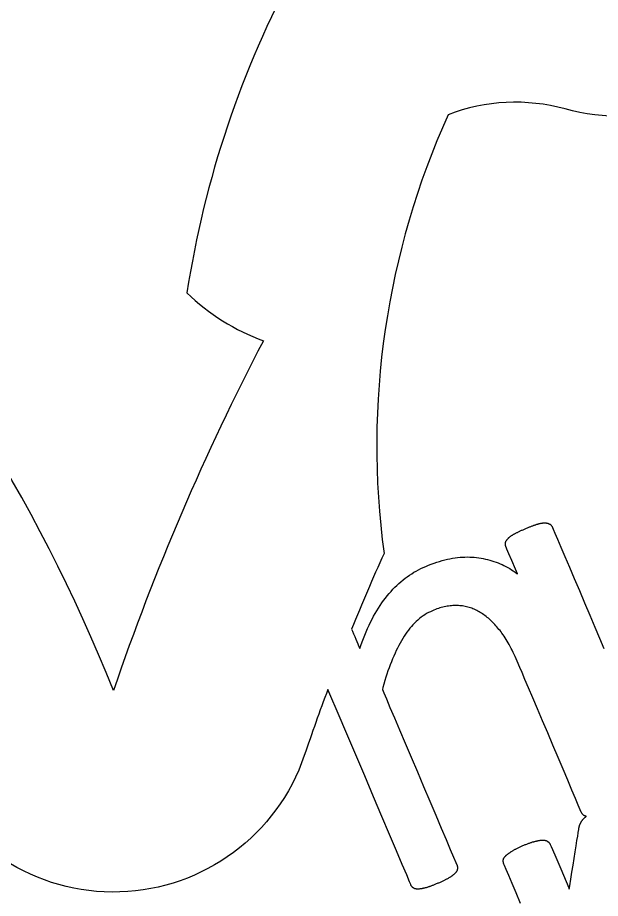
# Model space of a CAD drawing. Header units: millimetres. Extents: x 47 to 159, y 49 to 299.
# Drawn here: x 96.38 to 107.23, y 189.82 to 206.21 of the extents above; entities that cross this region are included whole.
import ezdxf

# ---------------------------------------------------------------- set-up
doc = ezdxf.new("R2010")
doc.units = ezdxf.units.MM

# ---------------------------------------------------------------- blocks, each defined once
blk = doc.blocks.new('angel 01')
for points in [[(-21.106, 158.315, 0.085637), (-23.128, 152.29, 0.107046), (-21.706, 151.398, 0.038347), (-24.494, 144.891, 0.092619), (-30.655, 154.6, 0.057996), (-45.432, 165.238, -0.112362)], [(-11.826, 161.166, -0.667121), (-16.091, 155.71, 0.161011), (-18.268, 155.602, 0.140732), (-19.461, 147.443, 0.009029), (-20.066, 146.033), (-20.05, 145.997), (-20.028, 145.945), (-20.007, 145.894), (-19.986, 145.845), (-19.967, 145.8), (-19.95, 145.759), (-19.935, 145.725), (-19.924, 145.699), (-19.916, 145.681), (-19.913, 145.673), (-19.894, 145.727), (-19.87, 145.794), (-19.845, 145.859), (-19.82, 145.922), (-19.794, 145.984), (-19.767, 146.045), (-19.74, 146.104), (-19.712, 146.161), (-19.684, 146.217), (-19.655, 146.272), (-19.625, 146.325), (-19.595, 146.376), (-19.564, 146.426), (-19.532, 146.475), (-19.5, 146.522), (-19.468, 146.567), (-19.434, 146.611), (-19.4, 146.654), (-19.366, 146.695), (-19.331, 146.735), (-19.295, 146.774), (-19.258, 146.811), (-19.222, 146.847), (-19.184, 146.882), (-19.146, 146.915), (-19.107, 146.948), (-19.068, 146.979), (-19.028, 147.008), (-18.987, 147.037), (-18.946, 147.064), (-18.904, 147.09), (-18.862, 147.114), (-18.819, 147.138), (-18.776, 147.16), (-18.731, 147.181), (-18.686, 147.201), (-18.633, 147.222), (-18.582, 147.242), (-18.531, 147.261), (-18.48, 147.278), (-18.43, 147.294), (-18.38, 147.308), (-18.331, 147.321), (-18.282, 147.333), (-18.234, 147.343), (-18.187, 147.352), (-18.14, 147.359), (-18.093, 147.365), (-18.047, 147.37), (-18.001, 147.373), (-17.956, 147.375), (-17.912, 147.376), (-17.867, 147.375), (-17.824, 147.373), (-17.781, 147.369), (-17.738, 147.365), (-17.696, 147.359), (-17.655, 147.353), (-17.614, 147.345), (-17.573, 147.337), (-17.533, 147.328), (-17.493, 147.317), (-17.454, 147.306), (-17.415, 147.294), (-17.377, 147.28), (-17.339, 147.266), (-17.302, 147.251), (-17.265, 147.234), (-17.229, 147.217), (-17.193, 147.199), (-17.158, 147.179), (-17.123, 147.159), (-17.089, 147.138), (-17.055, 147.116), (-17.021, 147.093), (-16.989, 147.069), (-16.979, 147.061), (-17.016, 147.149), (-17.083, 147.308), (-17.136, 147.433), (-17.173, 147.518), (-17.189, 147.557), (-17.191, 147.563), (-17.193, 147.567), (-17.195, 147.572), (-17.196, 147.576), (-17.198, 147.581), (-17.199, 147.585), (-17.2, 147.59), (-17.201, 147.594), (-17.202, 147.599), (-17.202, 147.603), (-17.203, 147.607), (-17.203, 147.612), (-17.203, 147.616), (-17.203, 147.62), (-17.203, 147.624), (-17.203, 147.628), (-17.202, 147.632), (-17.202, 147.637), (-17.201, 147.641), (-17.2, 147.645), (-17.199, 147.649), (-17.197, 147.653), (-17.196, 147.658), (-17.194, 147.662), (-17.192, 147.667), (-17.189, 147.671), (-17.187, 147.676), (-17.184, 147.68), (-17.181, 147.685), (-17.177, 147.69), (-17.174, 147.695), (-17.17, 147.699), (-17.166, 147.704), (-17.162, 147.709), (-17.158, 147.714), (-17.153, 147.719), (-17.148, 147.724), (-17.143, 147.73), (-17.138, 147.735), (-17.132, 147.74), (-17.126, 147.745), (-17.12, 147.75), (-17.114, 147.755), (-17.108, 147.76), (-17.101, 147.765), (-17.094, 147.77), (-17.087, 147.775), (-17.079, 147.78), (-17.071, 147.784), (-17.063, 147.789), (-17.055, 147.794), (-17.047, 147.799), (-17.038, 147.804), (-17.029, 147.809), (-17.02, 147.814), (-17.011, 147.819), (-17.001, 147.824), (-16.991, 147.829), (-16.98, 147.834), (-16.97, 147.839), (-16.959, 147.844), (-16.948, 147.85), (-16.936, 147.855), (-16.925, 147.86), (-16.913, 147.866), (-16.9, 147.872), (-16.888, 147.877), (-16.875, 147.883), (-16.862, 147.889), (-16.848, 147.894), (-16.835, 147.9), (-16.821, 147.906), (-16.807, 147.912), (-16.793, 147.918), (-16.78, 147.923), (-16.767, 147.928), (-16.754, 147.934), (-16.742, 147.939), (-16.729, 147.943), (-16.717, 147.948), (-16.705, 147.953), (-16.694, 147.957), (-16.682, 147.961), (-16.671, 147.965), (-16.66, 147.969), (-16.65, 147.973), (-16.639, 147.976), (-16.629, 147.98), (-16.619, 147.983), (-16.609, 147.986), (-16.6, 147.989), (-16.591, 147.992), (-16.581, 147.994), (-16.572, 147.997), (-16.564, 147.999), (-16.555, 148.001), (-16.546, 148.002), (-16.538, 148.004), (-16.53, 148.005), (-16.522, 148.006), (-16.514, 148.007), (-16.507, 148.008), (-16.499, 148.009), (-16.492, 148.009), (-16.485, 148.01), (-16.478, 148.01), (-16.471, 148.009), (-16.464, 148.009), (-16.458, 148.009), (-16.451, 148.008), (-16.445, 148.008), (-16.439, 148.007), (-16.434, 148.006), (-16.428, 148.005), (-16.423, 148.004), (-16.417, 148.003), (-16.412, 148.002), (-16.407, 148), (-16.402, 147.999), (-16.398, 147.997), (-16.393, 147.995), (-16.389, 147.993), (-16.385, 147.991), (-16.381, 147.989), (-16.377, 147.987), (-16.373, 147.985), (-16.37, 147.983), (-16.366, 147.98), (-16.363, 147.977), (-16.36, 147.974), (-16.357, 147.972), (-16.354, 147.968), (-16.351, 147.965), (-16.348, 147.962), (-16.345, 147.958), (-16.342, 147.955), (-16.34, 147.951), (-16.337, 147.947), (-16.335, 147.943), (-16.332, 147.939), (-16.33, 147.934), (-16.328, 147.93), (-16.326, 147.926), (-16.314, 147.896), (-16.282, 147.821), (-16.234, 147.708), (-16.171, 147.56), (-16.097, 147.385), (-16.013, 147.187), (-15.922, 146.974), (-15.827, 146.75), (-15.73, 146.521), (-15.633, 146.293), (-15.539, 146.072), (-15.451, 145.864), (-15.37, 145.674)], [(-16.922, 140.931), (-17.005, 141.128), (-17.079, 141.302), (-17.141, 141.448), (-17.189, 141.56), (-17.219, 141.633), (-17.231, 141.659), (-17.232, 141.663), (-17.234, 141.667), (-17.235, 141.671), (-17.237, 141.675), (-17.238, 141.68), (-17.239, 141.684), (-17.24, 141.688), (-17.241, 141.693), (-17.241, 141.697), (-17.242, 141.701), (-17.242, 141.706), (-17.243, 141.71), (-17.243, 141.715), (-17.243, 141.719), (-17.243, 141.724), (-17.243, 141.728), (-17.243, 141.733), (-17.242, 141.738), (-17.242, 141.742), (-17.241, 141.747), (-17.24, 141.752), (-17.238, 141.756), (-17.237, 141.761), (-17.235, 141.766), (-17.232, 141.77), (-17.23, 141.775), (-17.227, 141.779), (-17.224, 141.784), (-17.221, 141.789), (-17.218, 141.793), (-17.214, 141.798), (-17.21, 141.802), (-17.206, 141.807), (-17.202, 141.812), (-17.197, 141.816), (-17.192, 141.821), (-17.187, 141.825), (-17.181, 141.83), (-17.176, 141.834), (-17.17, 141.839), (-17.164, 141.844), (-17.158, 141.849), (-17.152, 141.854), (-17.145, 141.858), (-17.138, 141.863), (-17.131, 141.868), (-17.124, 141.873), (-17.117, 141.878), (-17.11, 141.883), (-17.102, 141.889), (-17.094, 141.894), (-17.086, 141.899), (-17.077, 141.904), (-17.069, 141.91), (-17.06, 141.915), (-17.051, 141.92), (-17.042, 141.926), (-17.032, 141.931), (-17.022, 141.937), (-17.011, 141.942), (-17.001, 141.948), (-16.99, 141.954), (-16.978, 141.959), (-16.967, 141.965), (-16.955, 141.971), (-16.943, 141.976), (-16.93, 141.982), (-16.917, 141.988), (-16.904, 141.994), (-16.89, 142), (-16.876, 142.006), (-16.862, 142.012), (-16.848, 142.018), (-16.834, 142.024), (-16.82, 142.029), (-16.806, 142.034), (-16.793, 142.039), (-16.78, 142.044), (-16.767, 142.049), (-16.755, 142.053), (-16.743, 142.058), (-16.731, 142.062), (-16.719, 142.066), (-16.708, 142.069), (-16.697, 142.073), (-16.686, 142.076), (-16.675, 142.079), (-16.665, 142.082), (-16.655, 142.084), (-16.645, 142.087), (-16.635, 142.089), (-16.626, 142.091), (-16.617, 142.093), (-16.608, 142.095), (-16.599, 142.097), (-16.59, 142.099), (-16.582, 142.1), (-16.574, 142.101), (-16.566, 142.103), (-16.558, 142.104), (-16.551, 142.105), (-16.543, 142.106), (-16.536, 142.106), (-16.53, 142.107), (-16.523, 142.107), (-16.517, 142.108), (-16.51, 142.108), (-16.504, 142.108), (-16.498, 142.108), (-16.493, 142.108), (-16.487, 142.107), (-16.481, 142.107), (-16.476, 142.106), (-16.47, 142.105), (-16.465, 142.104), (-16.46, 142.103), (-16.455, 142.101), (-16.45, 142.1), (-16.445, 142.098), (-16.44, 142.096), (-16.435, 142.094), (-16.431, 142.092), (-16.426, 142.089), (-16.422, 142.087), (-16.418, 142.084), (-16.414, 142.082), (-16.41, 142.079), (-16.406, 142.076), (-16.402, 142.073), (-16.399, 142.07), (-16.395, 142.067), (-16.392, 142.063), (-16.389, 142.06), (-16.386, 142.057), (-16.383, 142.053), (-16.38, 142.05), (-16.378, 142.046), (-16.375, 142.042), (-16.373, 142.038), (-16.371, 142.035), (-16.369, 142.031), (-16.367, 142.027), (-16.351, 141.987), (-16.285, 141.832), (-16.174, 141.572), (-16.025, 141.221), (-16.016, 141.198), (-16.006, 141.259), (-15.986, 141.384), (-15.965, 141.513), (-15.944, 141.642), (-15.924, 141.769), (-15.905, 141.889), (-15.887, 142), (-15.871, 142.099), (-15.858, 142.181), (-15.848, 142.244), (-15.841, 142.285), (-15.839, 142.299), (-15.838, 142.307), (-15.837, 142.315), (-15.836, 142.322), (-15.835, 142.33), (-15.834, 142.338), (-15.832, 142.345), (-15.83, 142.352), (-15.829, 142.359), (-15.827, 142.367), (-15.825, 142.374), (-15.823, 142.38), (-15.821, 142.387), (-15.818, 142.394), (-15.816, 142.401), (-15.813, 142.407), (-15.811, 142.413), (-15.808, 142.42), (-15.805, 142.426), (-15.802, 142.432), (-15.798, 142.438), (-15.795, 142.444), (-15.791, 142.45), (-15.788, 142.456), (-15.784, 142.462), (-15.78, 142.467), (-15.775, 142.473), (-15.771, 142.479), (-15.766, 142.484), (-15.762, 142.49), (-15.757, 142.496), (-15.752, 142.501), (-15.747, 142.506), (-15.741, 142.512), (-15.736, 142.517), (-15.73, 142.522), (-15.724, 142.528), (-15.718, 142.533), (-15.712, 142.538), (-15.705, 142.544), (-15.699, 142.549), (-15.697, 142.55), (-15.701, 142.551), (-15.706, 142.552), (-15.71, 142.554), (-15.715, 142.555), (-15.719, 142.557), (-15.724, 142.558), (-15.728, 142.56), (-15.732, 142.562), (-15.736, 142.564), (-15.74, 142.567), (-15.743, 142.569), (-15.747, 142.571), (-15.75, 142.574), (-15.754, 142.577), (-15.757, 142.579), (-15.76, 142.582), (-15.763, 142.586), (-15.766, 142.589), (-15.769, 142.592), (-15.772, 142.596), (-15.774, 142.599), (-15.777, 142.603), (-15.779, 142.607), (-15.782, 142.611), (-15.784, 142.616), (-15.786, 142.62), (-15.788, 142.624), (-15.791, 142.631), (-15.809, 142.673), (-15.846, 142.759), (-15.898, 142.884), (-15.965, 143.04), (-16.042, 143.223), (-16.129, 143.426), (-16.221, 143.645), (-16.318, 143.872), (-16.416, 144.102), (-16.512, 144.33), (-16.605, 144.55), (-16.692, 144.755), (-16.771, 144.94), (-16.839, 145.099), (-16.893, 145.227), (-16.931, 145.317), (-16.951, 145.364), (-16.964, 145.393), (-16.983, 145.437), (-17.002, 145.48), (-17.021, 145.521), (-17.04, 145.561), (-17.059, 145.601), (-17.078, 145.639), (-17.096, 145.675), (-17.115, 145.711), (-17.134, 145.746), (-17.153, 145.779), (-17.172, 145.811), (-17.191, 145.842), (-17.209, 145.872), (-17.228, 145.901), (-17.247, 145.929), (-17.266, 145.955), (-17.284, 145.981), (-17.303, 146.005), (-17.322, 146.029), (-17.341, 146.052), (-17.36, 146.075), (-17.379, 146.097), (-17.399, 146.118), (-17.419, 146.139), (-17.439, 146.159), (-17.459, 146.179), (-17.479, 146.198), (-17.5, 146.217), (-17.52, 146.235), (-17.541, 146.252), (-17.562, 146.269), (-17.583, 146.285), (-17.605, 146.301), (-17.626, 146.316), (-17.648, 146.33), (-17.67, 146.344), (-17.692, 146.357), (-17.714, 146.37), (-17.737, 146.382), (-17.76, 146.393), (-17.783, 146.403), (-17.806, 146.413), (-17.83, 146.421), (-17.853, 146.43), (-17.877, 146.437), (-17.901, 146.444), (-17.926, 146.45), (-17.95, 146.455), (-17.975, 146.46), (-18, 146.464), (-18.025, 146.467), (-18.051, 146.469), (-18.076, 146.471), (-18.102, 146.472), (-18.128, 146.473), (-18.154, 146.472), (-18.18, 146.471), (-18.207, 146.469), (-18.233, 146.466), (-18.26, 146.463), (-18.287, 146.459), (-18.313, 146.454), (-18.34, 146.448), (-18.367, 146.442), (-18.395, 146.434), (-18.422, 146.427), (-18.449, 146.418), (-18.477, 146.408), (-18.505, 146.398), (-18.533, 146.387), (-18.562, 146.375), (-18.598, 146.358), (-18.633, 146.341), (-18.668, 146.321), (-18.702, 146.301), (-18.735, 146.278), (-18.768, 146.255), (-18.8, 146.23), (-18.831, 146.203), (-18.862, 146.175), (-18.892, 146.146), (-18.922, 146.115), (-18.951, 146.083), (-18.979, 146.049), (-19.007, 146.014), (-19.034, 145.978), (-19.061, 145.94), (-19.087, 145.9), (-19.112, 145.859), (-19.137, 145.817), (-19.162, 145.773), (-19.186, 145.728), (-19.21, 145.682), (-19.233, 145.634), (-19.256, 145.584), (-19.279, 145.533), (-19.301, 145.481), (-19.323, 145.427), (-19.345, 145.372), (-19.366, 145.316), (-19.387, 145.258), (-19.408, 145.198), (-19.428, 145.137), (-19.447, 145.075), (-19.467, 145.011), (-19.486, 144.946), (-19.49, 144.908), (-19.464, 144.846), (-19.416, 144.734), (-19.35, 144.578), (-19.268, 144.384), (-19.173, 144.161), (-19.068, 143.914), (-18.956, 143.651), (-18.841, 143.378), (-18.724, 143.103), (-18.609, 142.833), (-18.499, 142.574), (-18.397, 142.333), (-18.305, 142.118), (-18.228, 141.934), (-18.166, 141.79), (-18.125, 141.692), (-18.106, 141.647), (-18.103, 141.641), (-18.102, 141.637), (-18.1, 141.632), (-18.099, 141.627), (-18.097, 141.623), (-18.096, 141.618), (-18.095, 141.614), (-18.094, 141.609), (-18.094, 141.605), (-18.093, 141.6), (-18.093, 141.596), (-18.093, 141.592), (-18.093, 141.587), (-18.093, 141.583), (-18.094, 141.579), (-18.094, 141.575), (-18.095, 141.57), (-18.096, 141.566), (-18.097, 141.562), (-18.098, 141.558), (-18.099, 141.553), (-18.101, 141.549), (-18.103, 141.545), (-18.105, 141.54), (-18.107, 141.536), (-18.109, 141.532), (-18.112, 141.527), (-18.114, 141.523), (-18.117, 141.519), (-18.12, 141.514), (-18.124, 141.51), (-18.127, 141.505), (-18.131, 141.501), (-18.135, 141.496), (-18.139, 141.492), (-18.143, 141.487), (-18.147, 141.483), (-18.152, 141.478), (-18.157, 141.473), (-18.162, 141.469), (-18.167, 141.464), (-18.173, 141.459), (-18.179, 141.454), (-18.185, 141.45), (-18.192, 141.445), (-18.198, 141.44), (-18.205, 141.435), (-18.213, 141.43), (-18.22, 141.425), (-18.228, 141.42), (-18.236, 141.415), (-18.244, 141.41), (-18.253, 141.405), (-18.261, 141.4), (-18.27, 141.395), (-18.28, 141.389), (-18.29, 141.384), (-18.3, 141.379), (-18.31, 141.373), (-18.321, 141.368), (-18.332, 141.362), (-18.343, 141.357), (-18.355, 141.351), (-18.367, 141.345), (-18.379, 141.34), (-18.392, 141.334), (-18.405, 141.328), (-18.418, 141.322), (-18.431, 141.316), (-18.445, 141.31), (-18.46, 141.304), (-18.474, 141.298), (-18.488, 141.292), (-18.501, 141.286), (-18.515, 141.281), (-18.528, 141.276), (-18.541, 141.27), (-18.553, 141.266), (-18.566, 141.261), (-18.578, 141.256), (-18.59, 141.252), (-18.601, 141.248), (-18.613, 141.244), (-18.624, 141.24), (-18.635, 141.236), (-18.646, 141.233), (-18.656, 141.229), (-18.667, 141.226), (-18.677, 141.223), (-18.686, 141.221), (-18.696, 141.218), (-18.705, 141.215), (-18.715, 141.213), (-18.724, 141.211), (-18.733, 141.209), (-18.741, 141.207), (-18.75, 141.205), (-18.758, 141.204), (-18.766, 141.202), (-18.774, 141.201), (-18.782, 141.2), (-18.79, 141.199), (-18.797, 141.199), (-18.804, 141.198), (-18.811, 141.198), (-18.818, 141.197), (-18.825, 141.197), (-18.831, 141.197), (-18.838, 141.197), (-18.844, 141.198), (-18.85, 141.198), (-18.856, 141.198), (-18.861, 141.199), (-18.867, 141.2), (-18.872, 141.201), (-18.877, 141.202), (-18.882, 141.203), (-18.887, 141.204), (-18.891, 141.206), (-18.896, 141.208), (-18.9, 141.209), (-18.904, 141.211), (-18.908, 141.213), (-18.912, 141.215), (-18.915, 141.218), (-18.918, 141.22), (-18.922, 141.223), (-18.925, 141.225), (-18.928, 141.228), (-18.931, 141.231), (-18.934, 141.234), (-18.937, 141.237), (-18.94, 141.24), (-18.942, 141.244), (-18.945, 141.247), (-18.948, 141.251), (-18.95, 141.255), (-18.953, 141.259), (-18.955, 141.263), (-18.957, 141.267), (-18.959, 141.272), (-18.961, 141.276), (-18.963, 141.281), (-18.985, 141.331), (-19.039, 141.459), (-19.122, 141.655), (-19.23, 141.909), (-19.358, 142.21), (-19.502, 142.549), (-19.657, 142.916), (-19.821, 143.301), (-19.988, 143.694), (-20.154, 144.085), (-20.315, 144.464), (-20.467, 144.822), (-20.505, 144.912, 0.007685), (-20.944, 143.683, -0.692263), (-27.961, 143.461)]]:
    blk.add_lwpolyline(points, format="xyb")

msp = doc.modelspace()

# ---------------------------------------------------------------- block references
msp.add_blockref('angel 01', (122.661, 48.801))

doc.saveas('drawing.dxf')
